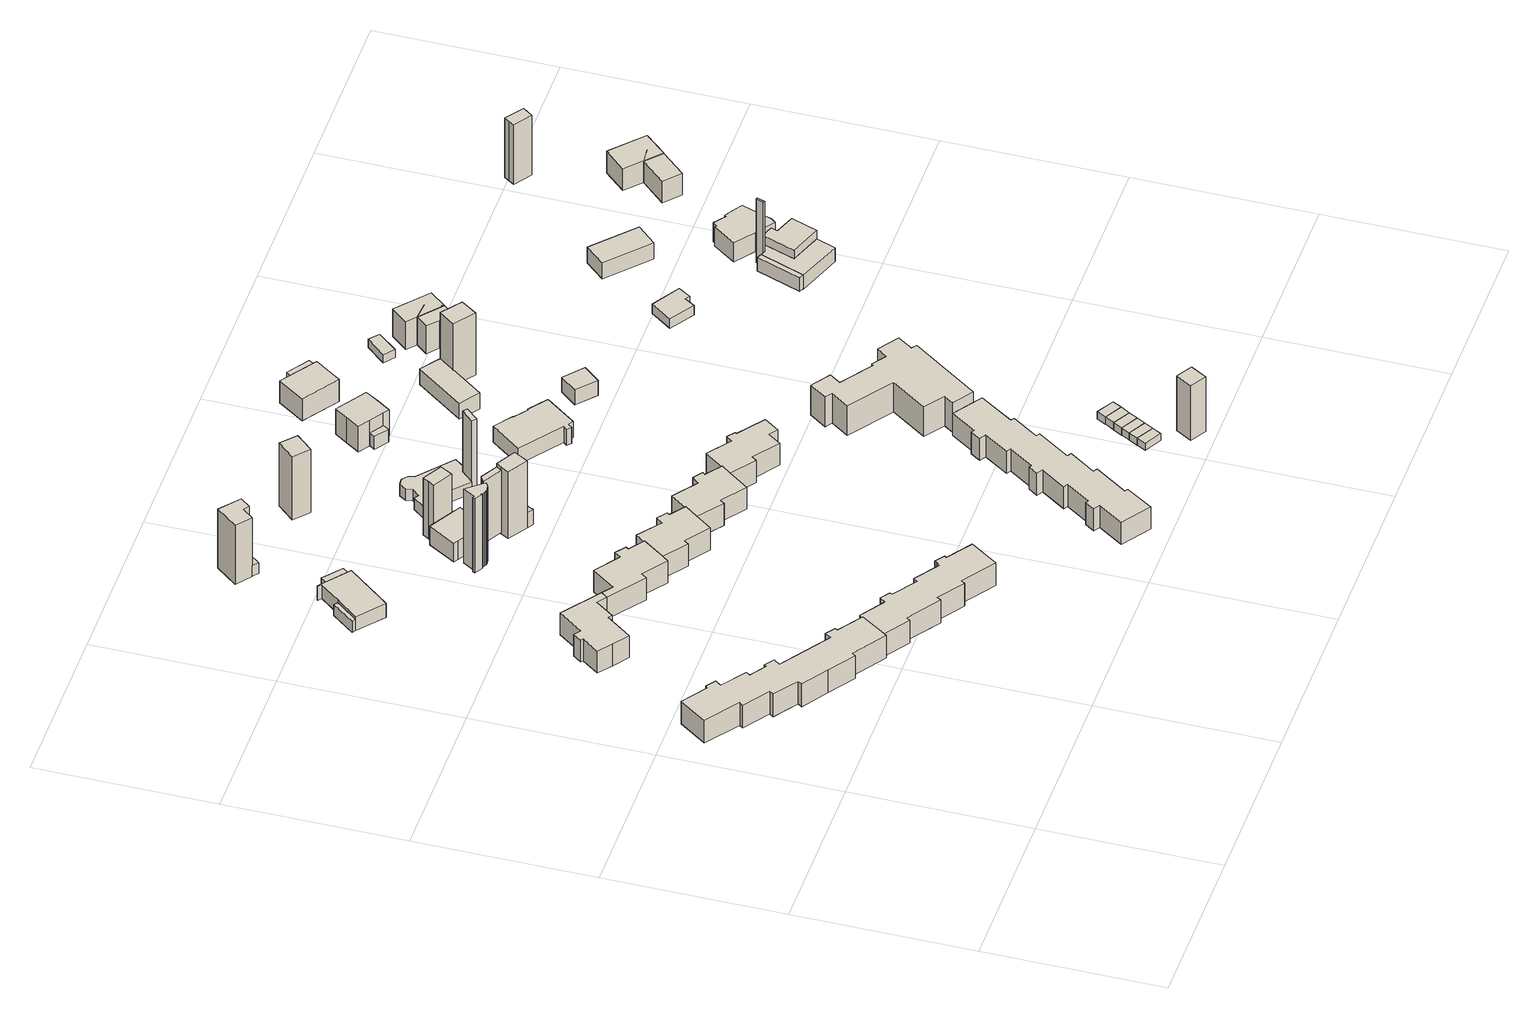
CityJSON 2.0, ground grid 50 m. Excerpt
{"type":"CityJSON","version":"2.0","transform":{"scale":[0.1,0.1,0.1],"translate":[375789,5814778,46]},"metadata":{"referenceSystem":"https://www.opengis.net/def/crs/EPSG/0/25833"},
"CityObjects":{
"building1":{"type":"Building","attributes":{"Gemeindeschluessel":"11000005","BezugspunktDach":"2200","function":"31001_1010","measuredHeight":7.42,"storeysAboveGround":2},"address":[{"country":"Germany","locality":"Berlin","thoroughfareNumber":"11, 7, 9","thoroughfareName":"Breitehornweg"}],"geometry":[{"type":"Solid","lod":"1","boundaries":[[[[0,1,2,3,4,5,6,7,8,9,10,11,12,13,14,15,16,17,18,19,20,21,22,23,24,25,26,27,28]],[[29,30,31,32,33,34,35,36,37,38,39,40,41,42,43,44,45,46,47,48,49,50,51,52,53,54,55,56,57]],[[29,57,28,27]],[[30,29,27,26]],[[31,30,26,25]],[[32,31,25,24]],[[33,32,24,23]],[[34,33,23,22]],[[35,34,22,21]],[[36,35,21,20]],[[37,36,20,19]],[[38,37,19,18]],[[39,38,18,17]],[[40,39,17,16]],[[41,40,16,15]],[[42,41,15,14]],[[43,42,14,13]],[[44,43,13,12]],[[45,44,12,11]],[[46,45,11,10]],[[47,46,10,9]],[[48,47,9,8]],[[49,48,8,7]],[[50,49,7,6]],[[51,50,6,5]],[[52,51,5,4]],[[53,52,4,3]],[[54,53,3,2]],[[55,54,2,1]],[[56,55,1,0]],[[57,56,0,28]]]]}]},
"building2":{"type":"Building","attributes":{"Gemeindeschluessel":"11000005","BezugspunktDach":"2200","function":"31001_1010","measuredHeight":7.16,"storeysAboveGround":2},"address":[{"country":"Germany","locality":"Berlin","thoroughfareNumber":"41","thoroughfareName":"Im Eulengrund"}],"geometry":[{"type":"Solid","lod":"1","boundaries":[[[[58,59,60,61,62,63,64,65,66,67,68,69,70]],[[71,72,73,74,75,76,77,78,79,80,81,82,83]],[[71,83,70,69]],[[72,71,69,68]],[[73,72,68,67]],[[74,73,67,66]],[[75,74,66,65]],[[76,75,65,64]],[[77,76,64,63]],[[78,77,63,62]],[[79,78,62,61]],[[80,79,61,60]],[[81,80,60,59]],[[82,81,59,58]],[[83,82,58,70]]]]}]},
"building3":{"type":"Building","attributes":{"Gemeindeschluessel":"11000005","function":"31001_1010"},"address":[{"country":"Germany","locality":"Berlin","thoroughfareNumber":"30","thoroughfareName":"Im Eulengrund"}],"children":["building3-1","building3-2"]},
"building3-1":{"type":"BuildingPart","attributes":{"BezugspunktDach":"2200","measuredHeight":6.16,"storeysAboveGround":1},"parents":["building3"],"geometry":[{"type":"MultiSurface","lod":"1","boundaries":[[[84,85,86,87,88,89,90,91,92,93]],[[94,95,96,97,98,99,100,101,102,103]],[[104,105,93,92]],[[95,94,92,91]],[[96,95,91,90]],[[97,96,90,89]],[[98,97,89,88]],[[99,98,88,87]],[[100,99,87,86]],[[101,100,86,85]],[[102,101,85,84]],[[103,102,84,93]],[[94,103,105,104]]]}]},
"building3-2":{"type":"BuildingPart","attributes":{"BezugspunktDach":"2200","measuredHeight":3.75,"storeysAboveGround":1},"parents":["building3"],"geometry":[{"type":"Solid","lod":"1","boundaries":[[[[105,104,106,107]],[[108,94,103,109]],[[108,109,107,106]],[[94,108,106,104]],[[109,103,105,107]],[[103,94,104,105]]]]}]},
"building4":{"type":"Building","attributes":{"Gemeindeschluessel":"11000005","BezugspunktDach":"2200","function":"31001_1010","measuredHeight":7.46,"storeysAboveGround":2},"address":[{"country":"Germany","locality":"Berlin","thoroughfareNumber":"13, 15","thoroughfareName":"Breitehornweg"}],"geometry":[{"type":"Solid","lod":"1","boundaries":[[[[110,111,112,113,114,115,116,117,118,119,120,121,122,123,124,125,126,127,128,129,130,131]],[[132,133,134,135,136,137,138,139,140,141,142,143,144,145,146,147,148,149,150,151,152,153]],[[132,153,131,130]],[[133,132,130,129]],[[134,133,129,128]],[[135,134,128,127]],[[136,135,127,126]],[[137,136,126,125]],[[138,137,125,124]],[[139,138,124,123]],[[140,139,123,122]],[[141,140,122,121]],[[142,141,121,120]],[[143,142,120,119]],[[144,143,119,118]],[[145,144,118,117]],[[146,145,117,116]],[[147,146,116,115]],[[148,147,115,114]],[[149,148,114,113]],[[150,149,113,112]],[[151,150,112,111]],[[152,151,111,110]],[[153,152,110,131]]]]}]},
"building5":{"type":"Building","attributes":{"Gemeindeschluessel":"11000005","BezugspunktDach":"2200","function":"31001_1010","measuredHeight":7.13,"storeysAboveGround":2},"address":[{"country":"Germany","locality":"Berlin","thoroughfareNumber":"39","thoroughfareName":"Im Eulengrund"}],"geometry":[{"type":"Solid","lod":"1","boundaries":[[[[154,155,156,157,158,159,160,161,162,163,164,64,63]],[[76,165,166,167,168,169,170,171,172,173,174,175,77]],[[76,77,63,64]],[[165,76,64,164]],[[166,165,164,163]],[[167,166,163,162]],[[168,167,162,161]],[[169,168,161,160]],[[170,169,160,159]],[[171,170,159,158]],[[172,171,158,157]],[[173,172,157,156]],[[174,173,156,155]],[[175,174,155,154]],[[77,175,154,63]]]]}]},
"building6":{"type":"Building","attributes":{"Gemeindeschluessel":"11000005","BezugspunktDach":"2200","function":"31001_2463","measuredHeight":3.54,"storeysAboveGround":1},"address":[{"country":"Germany","locality":"Berlin","thoroughfareNumber":"30 (1)","thoroughfareName":"Im Eulengrund"}],"geometry":[{"type":"Solid","lod":"1","boundaries":[[[[176,177,178,179]],[[180,181,182,183]],[[180,183,179,178]],[[181,180,178,177]],[[182,181,177,176]],[[183,182,176,179]]]]}]},
"building7":{"type":"Building","attributes":{"Gemeindeschluessel":"11000005","BezugspunktDach":"2200","function":"51009_1610","measuredHeight":3.5,"storeysAboveGround":0},"address":[{"country":"Germany","locality":"Berlin"}],"geometry":[{"type":"Solid","lod":"1","boundaries":[[[[184,185,186,187]],[[188,189,190,191]],[[188,191,187,186]],[[189,188,186,185]],[[190,189,185,184]],[[191,190,184,187]]]]}]},
"building8":{"type":"Building","attributes":{"Gemeindeschluessel":"11000005","BezugspunktDach":"2200","function":"31001_1312","measuredHeight":19.56,"storeysAboveGround":1},"address":[{"country":"Germany","locality":"Berlin","thoroughfareNumber":"28","thoroughfareName":"Im Eulengrund"}],"geometry":[{"type":"Solid","lod":"1","boundaries":[[[[192,193,194,195,196,197]],[[198,199,200,201,202,203]],[[198,203,197,196]],[[199,198,196,195]],[[200,199,195,194]],[[201,200,194,193]],[[202,201,193,192]],[[203,202,192,197]]]]}]},
"building9":{"type":"Building","attributes":{"Gemeindeschluessel":"11000005","BezugspunktDach":"2200","function":"51009_1610","measuredHeight":24.46,"storeysAboveGround":0},"address":[{"country":"Germany","locality":"Berlin"}],"geometry":[{"type":"Solid","lod":"1","boundaries":[[[[204,205,206,207,208,209,210,211,212,213,214,215,216,217,218]],[[219,220,221,222,223,224,225,226,227,228,229,230,231,232,233]],[[219,233,218,217]],[[220,219,217,216]],[[221,220,216,215]],[[222,221,215,214]],[[223,222,214,213]],[[224,223,213,212]],[[225,224,212,211]],[[226,225,211,210]],[[227,226,210,209]],[[228,227,209,208]],[[229,228,208,207]],[[230,229,207,206]],[[231,230,206,205]],[[232,231,205,204]],[[233,232,204,218]]]]}]},
"building10":{"type":"Building","attributes":{"Gemeindeschluessel":"11000005","BezugspunktDach":"2200","function":"31001_1010","measuredHeight":7.29,"storeysAboveGround":2},"address":[{"country":"Germany","locality":"Berlin","thoroughfareNumber":"37","thoroughfareName":"Im Eulengrund"}],"geometry":[{"type":"Solid","lod":"1","boundaries":[[[[234,235,236,237,238,239,240,241,242,243,244,245]],[[246,247,248,249,250,251,252,253,254,255,256,257]],[[246,257,245,244]],[[247,246,244,243]],[[248,247,243,242]],[[249,248,242,241]],[[250,249,241,240]],[[251,250,240,239]],[[252,251,239,238]],[[253,252,238,237]],[[254,253,237,236]],[[255,254,236,235]],[[256,255,235,234]],[[257,256,234,245]]]]}]},
"building11":{"type":"Building","attributes":{"Gemeindeschluessel":"11000005","BezugspunktDach":"2200","function":"51009_1610","measuredHeight":20.58,"storeysAboveGround":0},"address":[{"country":"Germany","locality":"Berlin"}],"geometry":[{"type":"Solid","lod":"1","boundaries":[[[[258,259,260,261,262]],[[263,264,265,266,267]],[[263,267,262,261]],[[264,263,261,260]],[[265,264,260,259]],[[266,265,259,258]],[[267,266,258,262]]]]}]},
"building12":{"type":"Building","attributes":{"Gemeindeschluessel":"11000005","function":"31001_1010"},"address":[{"country":"Germany","locality":"Berlin","thoroughfareNumber":"31","thoroughfareName":"Im Eulengrund"}],"children":["building12-1","building12-2","building12-3","building12-4"]},
"building12-1":{"type":"BuildingPart","attributes":{"BezugspunktDach":"2200","measuredHeight":6.2,"storeysAboveGround":2},"parents":["building12"],"geometry":[{"type":"MultiSurface","lod":"1","boundaries":[[[268,269,270,271,272,273,274,275]],[[276,277,278,279,280,281,282,283]],[[276,283,275,274]],[[277,276,274,273]],[[278,277,273,272]],[[279,278,272,271]],[[280,284,285,286,271,270]],[[281,280,270,269]],[[282,281,269,268]],[[283,282,268,275]],[[279,286,285,284,280]]]}]},
"building12-2":{"type":"BuildingPart","attributes":{"BezugspunktDach":"2200","measuredHeight":22.93,"storeysAboveGround":2},"parents":["building12"],"geometry":[{"type":"MultiSurface","lod":"1","boundaries":[[[287,288,289,290,291,292]],[[293,294,295,296,297,298]],[[293,298,292,291]],[[294,293,291,290]],[[299,300,290,289]],[[301,302,289,288]],[[303,301,296,288,287]],[[298,297,287,292]],[[295,294,300,299]],[[296,304,295,302,301]],[[297,296,301,303]]]}]},
"building12-3":{"type":"BuildingPart","attributes":{"BezugspunktDach":"2200","measuredHeight":4.53,"storeysAboveGround":2},"parents":["building12"],"geometry":[{"type":"MultiSurface","lod":"1","boundaries":[[[305,300,299,306,307,308,309,285,284]],[[310,311,312,313,314,295,294,315,316]],[[310,316,317,280,279,285]],[[311,310,285,309]],[[312,311,309,308]],[[313,312,308,307]],[[314,313,307,306]],[[315,294,300,305]],[[316,315,305,284]],[[284,285,279,280,317]],[[306,299,295,314]],[[294,295,299,300]]]}]},
"building12-4":{"type":"BuildingPart","attributes":{"BezugspunktDach":"2200","measuredHeight":4.91,"storeysAboveGround":2},"parents":["building12"],"geometry":[{"type":"MultiSurface","lod":"1","boundaries":[[[318,319,320,321,322,323,324,303]],[[314,325,326,327,328,329,330,297]],[[306,299,302,324]],[[325,314,324,323]],[[326,325,323,322]],[[327,326,322,321]],[[328,327,321,320]],[[329,328,320,319]],[[330,329,319,318]],[[297,330,318,303]],[[296,301,302,295]],[[331,314,295,299,306]],[[297,303,301,296]]]}]},
"building13":{"type":"Building","attributes":{"Gemeindeschluessel":"11000005","BezugspunktDach":"2200","function":"31001_2463","measuredHeight":20.64,"storeysAboveGround":1},"address":[{"country":"Germany","locality":"Berlin","thoroughfareNumber":"31 (1)","thoroughfareName":"Im Eulengrund"}],"geometry":[{"type":"Solid","lod":"1","boundaries":[[[[332,333,334,335,336]],[[337,338,339,340,341]],[[337,341,336,335]],[[338,337,335,334]],[[339,338,334,333]],[[340,339,333,332]],[[341,340,332,336]]]]}]},
"building14":{"type":"Building","attributes":{"Gemeindeschluessel":"11000005","BezugspunktDach":"2200","function":"31001_1010","measuredHeight":7.18,"storeysAboveGround":2},"address":[{"country":"Germany","locality":"Berlin","thoroughfareNumber":"35","thoroughfareName":"Im Eulengrund"}],"geometry":[{"type":"Solid","lod":"1","boundaries":[[[[342,343,344,345,346,347,348,349,350,351,352,353]],[[354,355,356,357,358,359,360,361,362,363,364,365]],[[354,365,353,352]],[[355,354,352,351]],[[356,355,351,350]],[[357,356,350,349]],[[358,357,349,348]],[[359,358,348,347]],[[360,359,347,346]],[[361,360,346,345]],[[362,361,345,344]],[[363,362,344,343]],[[364,363,343,342]],[[365,364,342,353]]]]}]},
"building15":{"type":"Building","attributes":{"Gemeindeschluessel":"11000005","BezugspunktDach":"2200","function":"31001_2463","measuredHeight":20.96,"storeysAboveGround":1},"address":[{"country":"Germany","locality":"Berlin","thoroughfareNumber":"26 (1)","thoroughfareName":"Im Eulengrund"}],"geometry":[{"type":"Solid","lod":"1","boundaries":[[[[366,367,368,369]],[[370,371,372,373]],[[370,373,369,368]],[[371,370,368,367]],[[372,371,367,366]],[[373,372,366,369]]]]}]},
"building16":{"type":"Building","attributes":{"Gemeindeschluessel":"11000005","BezugspunktDach":"2200","function":"31001_1010","measuredHeight":3.84,"storeysAboveGround":1},"address":[{"country":"Germany","locality":"Berlin","thoroughfareNumber":"29","thoroughfareName":"Im Eulengrund"}],"geometry":[{"type":"Solid","lod":"1","boundaries":[[[[374,375,376,377,378,379,380,381,382,383,384,385,386,387,388]],[[389,390,391,392,393,394,395,396,397,398,399,400,401,402,403]],[[389,403,388,387]],[[390,389,387,386]],[[391,390,386,385]],[[392,391,385,384]],[[393,392,384,383]],[[394,393,383,382]],[[395,394,382,381]],[[396,395,381,380]],[[397,396,380,379]],[[398,397,379,378]],[[399,398,378,377]],[[400,399,377,376]],[[401,400,376,375]],[[402,401,375,374]],[[403,402,374,388]]]]}]},
"building17":{"type":"Building","attributes":{"Gemeindeschluessel":"11000005","BezugspunktDach":"2200","function":"51009_1610","measuredHeight":23.75,"storeysAboveGround":0},"address":[{"country":"Germany","locality":"Berlin"}],"geometry":[{"type":"Solid","lod":"1","boundaries":[[[[404,405,406,407]],[[408,409,410,411]],[[408,411,407,406]],[[409,408,406,405]],[[410,409,405,404]],[[411,410,404,407]]]]}]},
"building18":{"type":"Building","attributes":{"Gemeindeschluessel":"11000005","BezugspunktDach":"2200","function":"31001_1010","measuredHeight":7.31,"storeysAboveGround":2},"address":[{"country":"Germany","locality":"Berlin","thoroughfareNumber":"17, 19, 21","thoroughfareName":"Breitehornweg"}],"geometry":[{"type":"Solid","lod":"1","boundaries":[[[[412,413,414,415,416,417,418,419,420,421,422,423,424,425,426,427,428,429,430,431,432,433,434,435,436,437,438,439,440,441,442]],[[443,444,445,446,447,448,449,450,451,452,453,454,455,456,457,458,459,460,461,462,463,464,465,466,467,468,469,470,471,472,473]],[[443,473,442,441]],[[444,443,441,440]],[[445,444,440,439]],[[446,445,439,438]],[[447,446,438,437]],[[448,447,437,436]],[[449,448,436,435]],[[450,449,435,434]],[[451,450,434,433]],[[452,451,433,432]],[[453,452,432,431]],[[454,453,431,430]],[[455,454,430,429]],[[456,455,429,428]],[[457,456,428,427]],[[458,457,427,426]],[[459,458,426,425]],[[460,459,425,424]],[[461,460,424,423]],[[462,461,423,422]],[[463,462,422,421]],[[464,463,421,420]],[[465,464,420,419]],[[466,465,419,418]],[[467,466,418,417]],[[468,467,417,416]],[[469,468,416,415]],[[470,469,415,414]],[[471,470,414,413]],[[472,471,413,412]],[[473,472,412,442]]]]}]},
"building19":{"type":"Building","attributes":{"Gemeindeschluessel":"11000005","BezugspunktDach":"2200","function":"31001_1010","measuredHeight":7.21,"storeysAboveGround":2},"address":[{"country":"Germany","locality":"Berlin","thoroughfareNumber":"33","thoroughfareName":"Im Eulengrund"}],"geometry":[{"type":"Solid","lod":"1","boundaries":[[[[474,475,476,477,478,479,480,481,482,483,484,485,486]],[[487,488,489,490,491,492,493,494,495,496,497,498,499]],[[487,499,486,485]],[[488,487,485,484]],[[489,488,484,483]],[[490,489,483,482]],[[491,490,482,481]],[[492,491,481,480]],[[493,492,480,479]],[[494,493,479,478]],[[495,494,478,477]],[[496,495,477,476]],[[497,496,476,475]],[[498,497,475,474]],[[499,498,474,486]]]]}]},
"building20":{"type":"Building","attributes":{"Gemeindeschluessel":"11000005","BezugspunktDach":"2200","function":"31001_2463","measuredHeight":2.28,"storeysAboveGround":1},"address":[{"country":"Germany","locality":"Berlin","thoroughfareNumber":"17 (2)","thoroughfareName":"Breitehornweg"}],"geometry":[{"type":"Solid","lod":"1","boundaries":[[[[500,501,502,503]],[[504,505,506,507]],[[504,507,503,502]],[[505,504,502,501]],[[506,505,501,500]],[[507,506,500,503]]]]}]},
"building21":{"type":"Building","attributes":{"Gemeindeschluessel":"11000005","BezugspunktDach":"2200","function":"31001_1010","measuredHeight":7.13,"storeysAboveGround":1},"address":[{"country":"Germany","locality":"Berlin","thoroughfareNumber":"30","thoroughfareName":"Am Kiefernhang"}],"geometry":[{"type":"Solid","lod":"1","boundaries":[[[[508,509,510,511,512,513,514,515,516,517,518,519,520,521]],[[522,523,524,525,526,527,528,529,530,531,532,533,534,535]],[[522,535,521,520]],[[523,522,520,519]],[[524,523,519,518]],[[525,524,518,517]],[[526,525,517,516]],[[527,526,516,515]],[[528,527,515,514]],[[529,528,514,513]],[[530,529,513,512]],[[531,530,512,511]],[[532,531,511,510]],[[533,532,510,509]],[[534,533,509,508]],[[535,534,508,521]]]]}]},
"building22":{"type":"Building","attributes":{"Gemeindeschluessel":"11000005","BezugspunktDach":"2200","function":"31001_2463","measuredHeight":2.37,"storeysAboveGround":1},"address":[{"country":"Germany","locality":"Berlin","thoroughfareNumber":"17 (3)","thoroughfareName":"Breitehornweg"}],"geometry":[{"type":"Solid","lod":"1","boundaries":[[[[501,536,537,502]],[[538,539,540,541]],[[538,541,502,537]],[[539,538,537,536]],[[540,539,536,501]],[[541,540,501,502]]]]}]},
"building23":{"type":"Building","attributes":{"Gemeindeschluessel":"11000005","BezugspunktDach":"2200","function":"31001_2463","measuredHeight":2.38,"storeysAboveGround":1},"address":[{"country":"Germany","locality":"Berlin","thoroughfareNumber":"17 (4)","thoroughfareName":"Breitehornweg"}],"geometry":[{"type":"Solid","lod":"1","boundaries":[[[[536,542,543,537]],[[544,545,539,538]],[[544,538,537,543]],[[545,544,543,542]],[[539,545,542,536]],[[538,539,536,537]]]]}]},
"building24":{"type":"Building","attributes":{"Gemeindeschluessel":"11000005","BezugspunktDach":"2200","function":"31001_2463","measuredHeight":20.22,"storeysAboveGround":1},"address":[{"country":"Germany","locality":"Berlin","thoroughfareNumber":"17 (1)","thoroughfareName":"Breitehornweg"}],"geometry":[{"type":"Solid","lod":"1","boundaries":[[[[546,547,548,549]],[[550,551,552,553]],[[550,553,549,548]],[[551,550,548,547]],[[552,551,547,546]],[[553,552,546,549]]]]}]},
"building25":{"type":"Building","attributes":{"Gemeindeschluessel":"11000005","function":"31001_1010"},"address":[{"country":"Germany","locality":"Berlin","thoroughfareNumber":"27","thoroughfareName":"Im Eulengrund"}],"children":["building25-1","building25-2"]},
"building25-1":{"type":"BuildingPart","attributes":{"BezugspunktDach":"2200","measuredHeight":11.74,"storeysAboveGround":2},"parents":["building25"],"geometry":[{"type":"MultiSurface","lod":"1","boundaries":[[[554,555,556,557,558,559,560,561]],[[562,563,564,565,566,567,568,569]],[[562,569,561,560]],[[563,562,560,559]],[[564,563,559,558]],[[565,564,558,557]],[[566,565,557,556]],[[567,566,556,555]],[[568,567,570,571,572,573,555,554]],[[569,568,554,561]],[[573,572,571,570]]]}]},
"building25-2":{"type":"BuildingPart","attributes":{"BezugspunktDach":"2200","measuredHeight":4.17,"storeysAboveGround":2},"parents":["building25"],"geometry":[{"type":"Solid","lod":"1","boundaries":[[[[574,573,572,575]],[[571,570,576,577]],[[571,577,575,572]],[[576,570,573,574]],[[577,576,574,575]],[[571,572,573,570]]]]}]},
"building26":{"type":"Building","attributes":{"Gemeindeschluessel":"11000005","BezugspunktDach":"2200","function":"31001_2463","measuredHeight":2.42,"storeysAboveGround":1},"address":[{"country":"Germany","locality":"Berlin","thoroughfareNumber":"17 (5)","thoroughfareName":"Breitehornweg"}],"geometry":[{"type":"Solid","lod":"1","boundaries":[[[[542,578,579,543]],[[580,581,582,583]],[[580,583,543,579]],[[581,580,579,578]],[[582,581,578,542]],[[583,582,542,543]]]]}]},
"building27":{"type":"Building","attributes":{"Gemeindeschluessel":"11000005","BezugspunktDach":"2200","function":"31001_2463","measuredHeight":2.41,"storeysAboveGround":1},"address":[{"country":"Germany","locality":"Berlin","thoroughfareNumber":"17 (6)","thoroughfareName":"Breitehornweg"}],"geometry":[{"type":"Solid","lod":"1","boundaries":[[[[578,584,585,579]],[[586,587,588,589]],[[586,589,579,585]],[[587,586,585,584]],[[588,587,584,578]],[[589,588,578,579]]]]}]},
"building28":{"type":"Building","attributes":{"Gemeindeschluessel":"11000005","BezugspunktDach":"2200","function":"31001_2463","measuredHeight":2.46,"storeysAboveGround":1},"address":[{"country":"Germany","locality":"Berlin","thoroughfareNumber":"17 (7)","thoroughfareName":"Breitehornweg"}],"geometry":[{"type":"Solid","lod":"1","boundaries":[[[[584,590,591,585]],[[592,593,594,595]],[[592,595,585,591]],[[593,592,591,590]],[[594,593,590,584]],[[595,594,584,585]]]]}]},
"building29":{"type":"Building","attributes":{"Gemeindeschluessel":"11000005","BezugspunktDach":"2200","function":"31001_1023","measuredHeight":9.82,"storeysAboveGround":3},"address":[{"country":"Germany","locality":"Berlin","thoroughfareNumber":"23","thoroughfareName":"Breitehornweg"}],"geometry":[{"type":"Solid","lod":"1","boundaries":[[[[596,597,598,599,600,601,602,603,604,605,606,607,608,609,610,611,612,613]],[[614,615,616,617,618,619,620,621,622,623,624,625,626,627,628,629,630,631]],[[614,631,613,612]],[[615,614,612,611]],[[616,615,611,610]],[[617,616,610,609]],[[618,617,609,608]],[[619,618,608,607]],[[620,619,607,606]],[[621,620,606,605]],[[622,621,605,604]],[[623,622,604,603]],[[624,623,603,602]],[[625,624,602,601]],[[626,625,601,600]],[[627,626,600,599]],[[628,627,599,598]],[[629,628,598,597]],[[630,629,597,596]],[[631,630,596,613]]]]}]},
"building30":{"type":"Building","attributes":{"Gemeindeschluessel":"11000005","function":"31001_1010"},"address":[{"country":"Germany","locality":"Berlin","thoroughfareNumber":"25","thoroughfareName":"Im Eulengrund"}],"children":["building30-1","building30-2"]},
"building30-1":{"type":"BuildingPart","attributes":{"BezugspunktDach":"2200","measuredHeight":9.08,"storeysAboveGround":1},"parents":["building30"],"geometry":[{"type":"MultiSurface","lod":"1","boundaries":[[[632,633,634,635,636]],[[637,638,639,640,641]],[[637,641,636,635]],[[642,643,644,638,637,635,634]],[[639,638,634,633]],[[640,639,633,632]],[[641,640,632,636]],[[638,644,643,642]]]}]},
"building30-2":{"type":"BuildingPart","attributes":{"BezugspunktDach":"2200","measuredHeight":5.58,"storeysAboveGround":1},"parents":["building30"],"geometry":[{"type":"Solid","lod":"1","boundaries":[[[[642,645,646,643]],[[647,648,638,644]],[[647,644,643,646]],[[648,647,646,645]],[[638,648,645,642]],[[644,638,642,643]]]]}]},
"building31":{"type":"Building","attributes":{"Gemeindeschluessel":"11000005","BezugspunktDach":"2200","function":"31001_2463","measuredHeight":6.83,"storeysAboveGround":1},"address":[{"country":"Germany","locality":"Berlin","thoroughfareNumber":"30 (1)","thoroughfareName":"Am Kiefernhang"}],"geometry":[{"type":"Solid","lod":"1","boundaries":[[[[649,650,651,652]],[[653,654,655,656]],[[653,656,652,651]],[[654,653,651,650]],[[655,654,650,649]],[[656,655,649,652]]]]}]},
"building32":{"type":"Building","attributes":{"Gemeindeschluessel":"11000005","function":"31001_1010"},"address":[{"country":"Germany","locality":"Berlin","thoroughfareNumber":"28","thoroughfareName":"Am Kiefernhang"}],"children":["building32-1","building32-2"]},
"building32-1":{"type":"BuildingPart","attributes":{"BezugspunktDach":"2200","measuredHeight":20.48,"storeysAboveGround":1},"parents":["building32"],"geometry":[{"type":"MultiSurface","lod":"1","boundaries":[[[657,658,659,660]],[[661,662,663,664]],[[665,666,660,659]],[[662,661,659,658]],[[663,662,658,657]],[[664,663,657,660]],[[667,661,664,666,665]]]}]},
"building32-2":{"type":"BuildingPart","attributes":{"BezugspunktDach":"2200","measuredHeight":5.58,"storeysAboveGround":1},"parents":["building32"],"geometry":[{"type":"MultiSurface","lod":"1","boundaries":[[[668,665,669,670]],[[671,661,672,673]],[[671,673,670,669]],[[661,671,669,665]],[[672,661,664,666,668]],[[673,672,668,670]],[[665,666,664,661]]]}]},
"building33":{"type":"Building","attributes":{"Gemeindeschluessel":"11000005","BezugspunktDach":"2200","function":"31001_2463","measuredHeight":2.67,"storeysAboveGround":1},"address":[{"country":"Germany","locality":"Berlin","thoroughfareNumber":"26 (1)","thoroughfareName":"Am Kiefernhang"}],"geometry":[{"type":"Solid","lod":"1","boundaries":[[[[674,675,676,677]],[[678,679,680,681]],[[678,681,677,676]],[[679,678,676,675]],[[680,679,675,674]],[[681,680,674,677]]]]}]},
"building34":{"type":"Building","attributes":{"Gemeindeschluessel":"11000005","function":"31001_1010"},"address":[{"country":"Germany","locality":"Berlin","thoroughfareNumber":"26","thoroughfareName":"Am Kiefernhang"}],"children":["building34-1","building34-2","building34-3"]},
"building34-1":{"type":"BuildingPart","attributes":{"BezugspunktDach":"2200","measuredHeight":10.66,"storeysAboveGround":2},"parents":["building34"],"geometry":[{"type":"Solid","lod":"1","boundaries":[[[[682,683,684,685,686]],[[687,688,689,690,691]],[[687,691,686,685]],[[688,687,685,684]],[[689,688,684,683]],[[690,689,683,682]],[[691,690,682,686]]]]}]},
"building34-2":{"type":"BuildingPart","attributes":{"BezugspunktDach":"2200","measuredHeight":10.66,"storeysAboveGround":2},"parents":["building34"],"geometry":[{"type":"MultiSurface","lod":"1","boundaries":[[[692,693,683,694,682,695]],[[690,696,689,697,698,699]],[[690,699,695,682]],[[696,690,682,694]],[[689,696,694,683]],[[697,700,701,683,693]],[[698,697,693,692]],[[699,698,692,695]],[[689,701,700,697]]]}]},
"building34-3":{"type":"BuildingPart","attributes":{"BezugspunktDach":"2200","measuredHeight":7.19,"storeysAboveGround":2},"parents":["building34"],"geometry":[{"type":"Solid","lod":"1","boundaries":[[[[702,703,701,700]],[[689,704,705,697]],[[697,700,697,689]],[[704,689,701,703]],[[705,704,703,702]],[[697,705,702,700]],[[689,697,700,701]]]]}]},
"building35":{"type":"Building","attributes":{"Gemeindeschluessel":"11000005","BezugspunktDach":"2200","function":"31001_2463","measuredHeight":3.14,"storeysAboveGround":1},"address":[{"country":"Germany","locality":"Berlin","thoroughfareNumber":"29 (2)","thoroughfareName":"Am Kiefernhang"}],"geometry":[{"type":"Solid","lod":"1","boundaries":[[[[706,707,708,709,710,711]],[[712,713,714,715,716,717]],[[712,717,711,710]],[[713,712,710,709]],[[714,713,709,708]],[[715,714,708,707]],[[716,715,707,706]],[[717,716,706,711]]]]}]},
"building36":{"type":"Building","attributes":{"Gemeindeschluessel":"11000005","BezugspunktDach":"2200","function":"51009_1610","measuredHeight":4.34,"storeysAboveGround":0},"address":[{"country":"Germany","locality":"Berlin"}],"geometry":[{"type":"Solid","lod":"1","boundaries":[[[[718,719,720,721]],[[722,723,724,725]],[[722,725,721,720]],[[723,722,720,719]],[[724,723,719,718]],[[725,724,718,721]]]]}]},
"building37":{"type":"Building","attributes":{"Gemeindeschluessel":"11000005","function":"31001_1010"},"address":[{"country":"Germany","locality":"Berlin","thoroughfareNumber":"29","thoroughfareName":"Am Kiefernhang"}],"children":["building37-1","building37-2"]},
"building37-1":{"type":"BuildingPart","attributes":{"BezugspunktDach":"2200","measuredHeight":4.54,"storeysAboveGround":2},"parents":["building37"],"geometry":[{"type":"Solid","lod":"1","boundaries":[[[[726,727,728,729,730,731,732,733,734]],[[735,736,737,738,739,740,741,742,743]],[[735,743,734,733]],[[736,735,733,732]],[[737,736,732,731]],[[738,737,731,730]],[[739,738,730,729]],[[742,741,727,726]],[[743,742,726,734]],[[740,739,729,728]],[[741,740,728,727]]]]}]},
"building37-2":{"type":"BuildingPart","attributes":{"BezugspunktDach":"2200","measuredHeight":7.71,"storeysAboveGround":2},"parents":["building37"],"geometry":[{"type":"MultiSurface","lod":"1","boundaries":[[[744,745,746,747,748,749]],[[750,751,752,753,754,755]],[[750,755,740,739,729,728,756,749,748]],[[751,750,748,747]],[[752,751,747,746]],[[753,752,746,745]],[[754,753,745,744]],[[728,727,757,744,749]],[[755,754,741,740]],[[756,728,729,739,740]],[[740,741,757,727,728]]]}]},
"building38":{"type":"Building","attributes":{"Gemeindeschluessel":"11000005","BezugspunktDach":"2200","function":"51009_1610","measuredHeight":21.12,"storeysAboveGround":0},"address":[{"country":"Germany","locality":"Berlin"}],"geometry":[{"type":"Solid","lod":"1","boundaries":[[[[758,759,760,761]],[[762,763,764,765]],[[762,765,761,760]],[[763,762,760,759]],[[764,763,759,758]],[[765,764,758,761]]]]}]},
"building39":{"type":"Building","attributes":{"Gemeindeschluessel":"11000005","BezugspunktDach":"2200","function":"31001_1010","measuredHeight":5.3,"storeysAboveGround":1},"address":[{"country":"Germany","locality":"Berlin","thoroughfareNumber":"27","thoroughfareName":"Am Kiefernhang"}],"geometry":[{"type":"Solid","lod":"1","boundaries":[[[[766,767,768,769]],[[770,771,772,773]],[[770,773,769,768]],[[771,770,768,767]],[[772,771,767,766]],[[773,772,766,769]]]]}]},
"building40":{"type":"Building","attributes":{"Gemeindeschluessel":"11000005","BezugspunktDach":"2200","function":"31001_1010","measuredHeight":6.34,"storeysAboveGround":1},"address":[{"country":"Germany","locality":"Berlin","thoroughfareNumber":"27A","thoroughfareName":"Am Kiefernhang"}],"geometry":[{"type":"Solid","lod":"1","boundaries":[[[[774,775,776,777,778,779,780,781,782,783,784,785,786]],[[787,788,789,790,791,792,793,794,795,796,797,798,799]],[[787,799,786,785]],[[788,787,785,784]],[[789,788,784,783]],[[790,789,783,782]],[[791,790,782,781]],[[792,791,781,780]],[[793,792,780,779]],[[794,793,779,778]],[[795,794,778,777]],[[796,795,777,776]],[[797,796,776,775]],[[798,797,775,774]],[[799,798,774,786]]]]}]},
"building41":{"type":"Building","attributes":{"Gemeindeschluessel":"11000005","BezugspunktDach":"2200","function":"31001_2463","measuredHeight":20.5,"storeysAboveGround":1},"address":[{"country":"Germany","locality":"Berlin","thoroughfareNumber":"23 (1)","thoroughfareName":"Am Kiefernhang"}],"geometry":[{"type":"Solid","lod":"1","boundaries":[[[[800,801,802,803,804,805]],[[806,807,808,809,810,811]],[[806,811,805,804]],[[807,806,804,803]],[[808,807,803,802]],[[809,808,802,801]],[[810,809,801,800]],[[811,810,800,805]]]]}]},
"building42":{"type":"Building","attributes":{"Gemeindeschluessel":"11000005","function":"31001_1010"},"address":[{"country":"Germany","locality":"Berlin","thoroughfareNumber":"25A","thoroughfareName":"Am Kiefernhang"}],"children":["building42-1","building42-2"]},
"building42-1":{"type":"BuildingPart","attributes":{"BezugspunktDach":"2200","measuredHeight":8.05,"storeysAboveGround":1},"parents":["building42"],"geometry":[{"type":"Solid","lod":"1","boundaries":[[[[812,813,814,815]],[[816,817,818,819]],[[816,819,815,814]],[[817,816,814,813]],[[818,817,813,812]],[[819,818,812,815]]]]}]},
"building42-2":{"type":"BuildingPart","attributes":{"BezugspunktDach":"2200","measuredHeight":7.72,"storeysAboveGround":1},"parents":["building42"],"geometry":[{"type":"Solid","lod":"1","boundaries":[[[[820,821,822,823,824]],[[825,826,818,827,828]],[[825,828,824,823]],[[826,825,823,822]],[[818,826,822,821]],[[827,818,821,820]],[[828,827,820,824]]]]}]}
},
"vertices":[
[97,808,150],[89,798,150],[160,748,150],[153,737,150],[219,691,150],[211,679,150],[283,630,150],[355,581,150],[363,591,150],[454,529,150],[461,539,150],[507,606,150],[439,653,150],[443,660,150],[417,678,150],[406,661,150],[337,708,150],[269,755,150],[282,773,150],[255,791,150],[251,785,150],[207,815,150],[215,826,150],[148,874,150],[160,890,150],[134,909,150],[129,903,150],[60,951,150],[5,874,150],[60,951,75],[129,903,75],[134,909,75],[160,890,75],[148,874,75],[215,826,75],[207,815,75],[251,785,75],[255,791,75],[282,773,75],[269,755,75],[337,708,75],[406,661,75],[417,678,75],[443,660,75],[439,653,75],[507,606,75],[461,539,75],[454,529,75],[363,591,75],[355,581,75],[283,630,75],[211,679,75],[219,691,75],[153,737,75],[160,748,75],[89,798,75],[97,808,75],[5,874,75],
[210,1177,162],[253,1146,162],[306,1218,162],[316,1210,162],[354,1262,162],[380,1243,162],[394,1261,162],[288,1339,162],[236,1269,162],[218,1282,162],[201,1259,162],[207,1254,162],[172,1206,162],[207,1254,90],[201,1259,90],[218,1282,90],[236,1269,90],[288,1339,90],[394,1261,90],[380,1243,90],[354,1262,90],[316,1210,90],[306,1218,90],[253,1146,90],[210,1177,90],[172,1206,90],
[225,1779,138],[322,1899,138],[322,1900,138],[270,1942,138],[250,1958,138],[240,1965,138],[238,1963,138],[248,1955,138],[203,1899,138],[153,1837,138],[203,1899,92],[248,1955,92],[238,1963,92],[240,1965,92],[250,1958,92],[270,1942,92],[322,1900,92],[322,1899,92],[225,1779,92],[153,1837,92],[203,1899,129],[153,1837,129],
[193,1907,129],[143,1844,129],[193,1907,92],[143,1844,92],
[533,490,145],[540,501,145],[631,438,145],[638,449,145],[710,399,145],[718,410,145],[810,346,145],[863,424,145],[794,472,145],[798,478,145],[772,496,145],[768,490,145],[760,480,145],[692,527,145],[684,516,145],[617,563,145],[621,569,145],[595,587,145],[583,571,145],[515,617,145],[507,606,145],[461,539,145],[507,606,70],[515,617,70],[583,571,70],[595,587,70],[621,569,70],[617,563,70],[684,516,70],[692,527,70],[760,480,70],[768,490,70],[772,496,70],[798,478,70],[794,472,70],[863,424,70],[810,346,70],[718,410,70],[710,399,70],[638,449,70],[631,438,70],[540,501,70],[533,490,70],[461,539,70],
[481,1169,162],[493,1185,162],[560,1136,162],[577,1158,162],[618,1215,162],[576,1246,162],[582,1253,162],[553,1274,162],[540,1256,162],[472,1305,162],[424,1239,162],[424,1239,90],[472,1305,90],[540,1256,90],[553,1274,90],[582,1253,90],[576,1246,90],[618,1215,90],[577,1158,90],[560,1136,90],[493,1185,90],[481,1169,90],
[322,1900,122],[343,1927,122],[291,1969,122],[270,1942,122],[291,1969,90],[343,1927,90],[322,1900,90],[270,1942,90],
[301,2137,123],[327,2170,123],[312,2181,123],[287,2150,123],[312,2181,88],[327,2170,88],[301,2137,88],[287,2150,88],
[287,2150,281],[312,2181,281],[327,2170,281],[350,2198,281],[294,2243,281],[245,2183,281],[294,2243,86],[350,2198,86],[327,2170,86],[312,2181,86],[287,2150,86],[245,2183,86],
[472,1599,341],[474,1602,341],[478,1599,341],[483,1596,341],[488,1594,341],[494,1593,341],[499,1594,341],[505,1595,341],[510,1597,341],[515,1600,341],[519,1604,341],[480,1651,341],[459,1617,341],[454,1619,341],[450,1613,341],[454,1619,96],[459,1617,96],[480,1651,96],[519,1604,96],[515,1600,96],[510,1597,96],[505,1595,96],[499,1594,96],[494,1593,96],[488,1594,96],[483,1596,96],[478,1599,96],[474,1602,96],[472,1599,96],[450,1613,96],
[644,1108,157],[653,1121,157],[720,1072,157],[756,1121,157],[782,1155,157],[740,1186,157],[745,1193,157],[719,1213,157],[705,1194,157],[640,1243,157],[618,1215,157],[577,1158,157],[618,1215,84],[640,1243,84],[705,1194,84],[719,1213,84],[745,1193,84],[740,1186,84],[782,1155,84],[756,1121,84],[720,1072,84],[653,1121,84],[644,1108,84],[577,1158,84],
[622,1594,301],[631,1609,301],[584,1635,301],[573,1628,301],[568,1624,301],[573,1628,95],[584,1635,95],[631,1609,95],[622,1594,95],[568,1624,95],
[490,1668,156],[568,1624,156],[573,1628,156],[617,1701,156],[592,1715,156],[537,1746,156],[525,1753,156],[478,1676,156],[525,1753,94],[537,1746,94],[592,1715,94],[617,1701,94],[573,1628,94],[568,1624,94],[490,1668,94],[478,1676,94],[573,1628,136],[617,1701,136],[617,1701,104],
[663,1538,312],[675,1558,312],[686,1578,312],[631,1609,312],[622,1594,312],[609,1572,312],[622,1594,90],[631,1609,90],[686,1578,90],[675,1558,90],[663,1538,90],[609,1572,90],[686,1578,136],[631,1609,136],[675,1558,140],[686,1578,140],[663,1538,140],[676,1560,90],
[584,1635,136],[691,1586,136],[719,1636,136],[721,1635,136],[724,1641,136],[617,1701,90],[724,1641,90],[721,1635,90],[719,1636,90],[691,1586,90],[584,1635,90],[573,1628,90],[573,1628,118],
[681,1527,140],[683,1531,140],[681,1532,140],[705,1572,140],[708,1571,140],[710,1575,140],[691,1586,140],[710,1575,90],[708,1571,90],[705,1572,90],[681,1532,90],[683,1531,90],[681,1527,90],[691,1586,128],
[592,1715,283],[611,1750,283],[558,1780,283],[547,1763,283],[537,1746,283],[547,1763,93],[558,1780,93],[611,1750,93],[592,1715,93],[537,1746,93],
[827,1068,152],[836,1081,152],[904,1031,152],[946,1088,152],[966,1114,152],[921,1147,152],[927,1154,152],[901,1173,152],[885,1153,152],[817,1203,152],[782,1155,152],[756,1121,152],[782,1155,80],[817,1203,80],[885,1153,80],[901,1173,80],[927,1154,80],[921,1147,80],[966,1114,80],[946,1088,80],[904,1031,80],[836,1081,80],[827,1068,80],[756,1121,80],
[581,2084,284],[623,2131,284],[582,2168,284],[540,2121,284],[582,2168,75],[623,2131,75],[581,2084,75],[540,2121,75],
[684,1758,125],[692,1768,125],[756,1712,125],[786,1745,125],[797,1736,125],[827,1776,125],[734,1855,125],[730,1872,125],[713,1885,125],[695,1883,125],[682,1864,125],[687,1847,125],[666,1825,125],[654,1833,125],[630,1804,125],[654,1833,86],[666,1825,86],[687,1847,86],[682,1864,86],[695,1883,86],[713,1885,86],[730,1872,86],[734,1855,86],[827,1776,86],[797,1736,86],[786,1745,86],[756,1712,86],[692,1768,86],[684,1758,86],[630,1804,86],
[767,1702,327],[797,1736,327],[786,1745,327],[756,1712,327],[786,1745,90],[797,1736,90],[767,1702,90],[756,1712,90],
[1134,35,142],[1184,110,142],[1175,116,142],[1237,207,142],[1226,214,142],[1276,287,142],[1265,294,142],[1327,385,142],[1317,392,142],[1366,464,142],[1357,471,142],[1420,565,142],[1396,581,142],[1340,619,142],[1292,548,142],[1285,553,142],[1267,526,142],[1284,515,142],[1237,446,142],[1249,438,142],[1202,370,142],[1195,374,142],[1177,348,142],[1194,337,142],[1147,268,142],[1158,261,142],[1111,193,142],[1104,197,142],[1086,171,142],[1103,160,142],[1055,89,142],[1103,160,69],[1086,171,69],[1104,197,69],[1111,193,69],[1158,261,69],[1147,268,69],[1194,337,69],[1177,348,69],[1195,374,69],[1202,370,69],[1249,438,69],[1237,446,69],[1284,515,69],[1267,526,69],[1285,553,69],[1292,548,69],[1340,619,69],[1396,581,69],[1420,565,69],[1357,471,69],[1366,464,69],[1317,392,69],[1327,385,69],[1265,294,69],[1276,287,69],[1226,214,69],[1237,207,69],[1175,116,69],[1184,110,69],[1134,35,69],[1055,89,69],
[1014,1039,149],[1024,1053,149],[1095,1001,149],[1121,1038,149],[1144,1021,149],[1174,1063,149],[1100,1117,149],[1104,1121,149],[1082,1137,149],[1070,1120,149],[1005,1168,149],[966,1114,149],[946,1088,149],[966,1114,77],[1005,1168,77],[1070,1120,77],[1082,1137,77],[1104,1121,77],[1100,1117,77],[1174,1063,77],[1144,1021,77],[1121,1038,77],[1095,1001,77],[1024,1053,77],[1014,1039,77],[946,1088,77],
[1463,107,100],[1477,132,100],[1429,159,100],[1415,134,100],[1429,159,77],[1477,132,77],[1463,107,77],[1415,134,77],
[1031,1552,123],[1023,1541,123],[1034,1532,123],[1043,1543,123],[1056,1534,123],[1119,1618,123],[1120,1620,123],[1070,1658,123],[1068,1656,123],[1030,1684,123],[1032,1686,123],[981,1723,123],[980,1721,123],[917,1637,123],[980,1721,70],[981,1723,70],[1032,1686,70],[1030,1684,70],[1068,1656,70],[1070,1658,70],[1120,1620,70],[1119,1618,70],[1056,1534,70],[1043,1543,70],[1034,1532,70],[1023,1541,70],[1031,1552,70],[917,1637,70],
[1491,157,100],[1443,184,100],[1443,184,76],[1491,157,76],[1477,132,76],[1429,159,76],
[1504,181,100],[1456,208,100],[1456,208,76],[1504,181,76],
[1530,8,257],[1557,54,257],[1513,80,257],[1486,35,257],[1513,80,76],[1557,54,76],[1530,8,76],[1486,35,76],
[885,2020,148],[923,1995,148],[938,1984,148],[963,2021,148],[988,2059,148],[904,2115,148],[879,2078,148],[854,2040,148],[879,2078,64],[904,2115,64],[988,2059,64],[963,2021,64],[938,1984,64],[923,1995,64],[885,2020,64],[854,2040,64],[923,1995,65],[885,2020,65],[885,2020,107],[923,1995,107],
[912,1978,107],[874,2004,107],[912,1978,65],[874,2004,65],
[1518,206,100],[1470,233,100],[1470,233,75],[1518,206,75],[1504,181,75],[1456,208,75],
[1533,232,100],[1485,259,100],[1485,259,76],[1533,232,76],[1518,206,76],[1470,233,76],
[1547,258,100],[1499,285,100],[1499,285,75],[1547,258,75],[1533,232,75],[1485,259,75],
[1374,785,177],[1304,684,177],[1359,645,177],[1340,619,177],[1396,581,177],[1529,770,177],[1515,780,177],[1544,822,177],[1487,861,177],[1466,831,177],[1427,858,177],[1423,853,177],[1334,915,177],[1356,946,177],[1303,982,177],[1269,934,177],[1288,921,177],[1252,870,177],[1288,921,79],[1269,934,79],[1303,982,79],[1356,946,79],[1334,915,79],[1423,853,79],[1427,858,79],[1466,831,79],[1487,861,79],[1544,822,79],[1515,780,79],[1529,770,79],[1396,581,79],[1340,619,79],[1359,645,79],[1304,684,79],[1374,785,79],[1252,870,79],
[1034,2145,132],[1060,2182,132],[1085,2219,132],[986,2287,132],[935,2213,132],[986,2287,59],[1085,2219,59],[1060,2182,59],[1034,2145,59],[935,2213,59],[1085,2219,115],[1025,2260,115],[1025,2260,59],
[1103,2244,115],[1042,2286,115],[1042,2286,59],[1103,2244,59],
[1257,1529,97],[1296,1575,97],[1243,1620,97],[1204,1575,97],[1243,1620,48],[1296,1575,48],[1257,1529,48],[1204,1575,48],
[1252,1850,246],[1284,1895,246],[1229,1936,246],[1196,1892,246],[1229,1936,41],[1284,1895,41],[1252,1850,41],[1196,1892,41],[1229,1936,93],[1196,1892,93],[1229,1936,57],
[1129,1802,93],[1176,1975,93],[1076,1841,93],[1176,1975,41],[1129,1802,41],[1076,1841,41],
[1264,2066,63],[1310,2120,63],[1283,2143,63],[1236,2089,63],[1283,2143,36],[1310,2120,36],[1264,2066,36],[1236,2089,36],
[1337,2030,120],[1400,1977,120],[1438,2023,120],[1350,2098,120],[1311,2052,120],[1350,2098,28],[1438,2023,28],[1400,1977,28],[1337,2030,28],[1311,2052,28],
[1341,1972,120],[1372,1945,120],[1388,2026,120],[1310,1998,120],[1388,2026,28],[1372,1945,28],[1341,1972,28],[1310,1998,28],[1372,1945,100],[1400,1977,100],
[1389,1930,100],[1417,1962,100],[1417,1962,28],[1389,1930,28],
[1638,1390,69],[1656,1418,69],[1669,1410,69],[1691,1445,69],[1613,1492,69],[1570,1433,69],[1613,1492,38],[1691,1445,38],[1669,1410,38],[1656,1418,38],[1638,1390,38],[1570,1433,38],
[1796,1149,100],[1842,1274,100],[1828,1280,100],[1782,1154,100],[1828,1280,56],[1842,1274,56],[1796,1149,56],[1782,1154,56],
[1922,1103,99],[1942,1157,99],[1851,1190,99],[1884,1283,99],[1864,1291,99],[1856,1269,99],[1851,1271,99],[1842,1274,99],[1796,1149,99],[1842,1274,53],[1851,1271,53],[1856,1269,53],[1864,1291,53],[1884,1283,53],[1851,1190,53],[1942,1157,53],[1922,1103,53],[1796,1149,53],
[1942,1157,127],[1969,1231,127],[1912,1252,127],[1919,1270,127],[1884,1283,127],[1851,1190,127],[1884,1283,50],[1919,1270,50],[1912,1252,50],[1969,1231,50],[1942,1157,50],[1851,1190,50],[1851,1190,65],[1942,1157,64],
[1856,1269,266],[1864,1291,266],[1859,1292,266],[1851,1271,266],[1859,1292,55],[1864,1291,55],[1856,1269,55],[1851,1271,55],
[1853,1560,60],[1902,1613,60],[1789,1716,60],[1740,1662,60],[1789,1716,7],[1902,1613,7],[1853,1560,7],[1740,1662,7],
[1944,1319,80],[1994,1282,80],[2006,1297,80],[2013,1318,80],[2035,1382,80],[1997,1406,80],[1996,1405,80],[1985,1413,80],[1981,1408,80],[1949,1432,80],[1940,1420,80],[1933,1424,80],[1888,1360,80],[1933,1424,17],[1940,1420,17],[1949,1432,17],[1981,1408,17],[1985,1413,17],[1996,1405,17],[1997,1406,17],[2035,1382,17],[2013,1318,17],[2006,1297,17],[1994,1282,17],[1944,1319,17],[1888,1360,17],
[2065,1945,216],[2075,1959,216],[2085,1973,216],[2036,2008,216],[2026,1993,216],[2016,1978,216],[2026,1993,19],[2036,2008,19],[2085,1973,19],[2075,1959,19],[2065,1945,19],[2016,1978,19],
[2173,1630,80],[2227,1690,80],[2139,1770,80],[2085,1711,80],[2139,1770,8],[2227,1690,8],[2173,1630,8],[2085,1711,8],
[2111,1562,79],[2173,1630,79],[2173,1674,79],[2129,1670,79],[2067,1602,79],[2129,1670,8],[2173,1674,8],[2111,1562,8],[2067,1602,8]
]}
